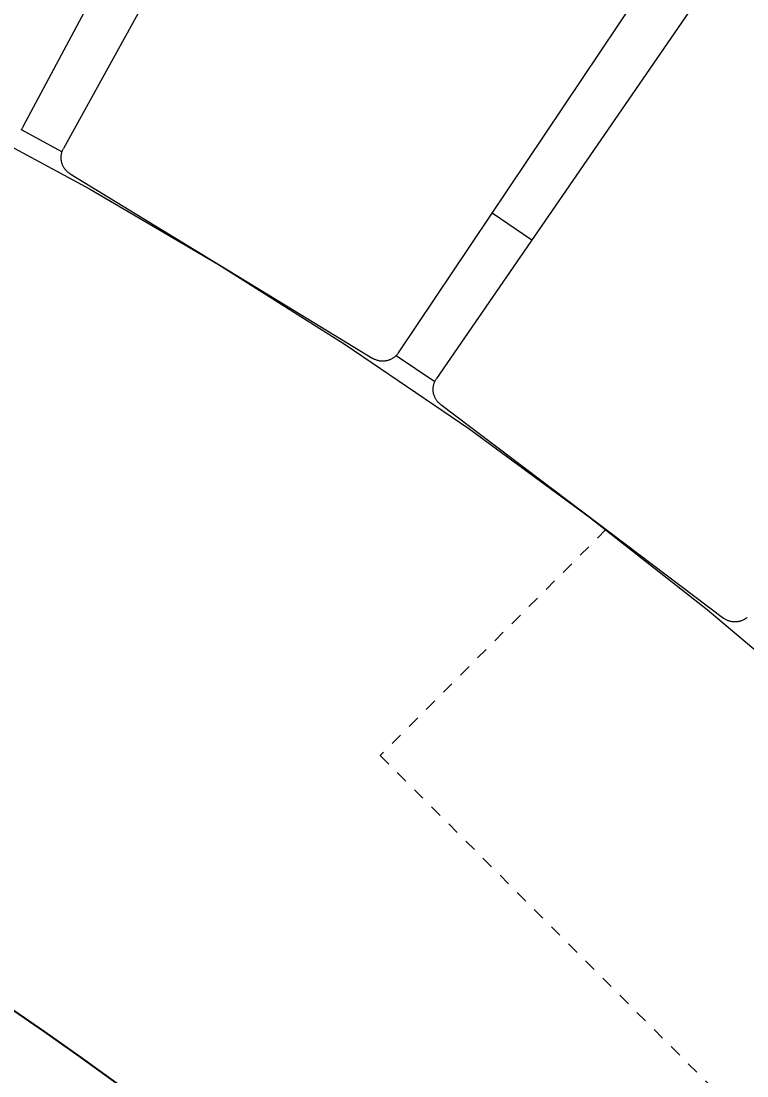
# Model space of a CAD drawing. Header units: inches. Extents: x -14 to 184, y -4 to 134.
# Drawn here: x 51.35 to 57.34, y 53.69 to 62.4 of the extents above; entities that cross this region are included whole.
import ezdxf

# ---------------------------------------------------------------- set-up
doc = ezdxf.new("R2010")
doc.units = ezdxf.units.IN
doc.linetypes.add('HIDDEN', pattern=[1.905, 1.27, -0.635])
for name, color, linetype, lineweight in [('ZANO_R', 7, 'Continuous', 0), ('ZANO_R_przerywana', 250, 'HIDDEN', 0), ('ZANO_W', 1, 'Continuous', 0)]:
    doc.layers.add(name, color=color, linetype=linetype, lineweight=lineweight)
doc.styles.get("Standard").update_dxf_attribs({"font": 'arial.ttf'})
doc.dimstyles.new('amerykanie', dxfattribs={"dimtxt": 50, "dimasz": 50, "dimexe": 0.5, "dimexo": 0.5, "dimgap": 1, "dimtad": 1, "dimdec": 0, "dimzin": 0, "dimlunit": 5, "dimtxsty": 'Standard', "dimcen": 0.09, "dimclrd": 1, "dimclre": 1, "dimclrt": 1, "dimazin": 0, "dimtfac": 1, "dimtdec": 0, "dimtmove": 0, "dimatfit": 3, "dimfxl": 1, "dimtzin": 0, "dimarcsym": 1})

# ---------------------------------------------------------------- blocks, each defined once
blk = doc.blocks.new('*D387')
at = {"layer": 'ZANO_W', "color": 1, "lineweight": -2}
for p, q in [((8.6774, 54.4793), (12.9502, 50.2065)), ((59.6392, 54.4793), (55.3664, 50.2065))]:
    blk.add_line(p, q, dxfattribs=at)
blk.add_arc((34.1583, 28.9984), 30.4928, 46.87908, 133.12092, dxfattribs=at)
at = {"layer": 'ZANO_W', "color": 1}
for points in [[(13.1993, 51.3753), (13.4311, 51.1357), (12.5966, 50.5601)], [(54.8855, 51.1357), (55.1173, 51.3753), (55.72, 50.5601)]]:
    blk.add_solid(points, dxfattribs=at)
at = {"layer": 'ZANO_W', "color": 1, "insert": (34.1583, 60.8314), "char_height": 1.625, "attachment_point": 5}
blk.add_mtext("90%%d0'", dxfattribs=at)
blk = doc.blocks.new('*D389')
at = {"layer": 'ZANO_W', "color": 1, "lineweight": -2}
blk.add_line((56.8275, 77.2818), (42.3281, 46.6843), dxfattribs=at)
at = {"layer": 'ZANO_W', "color": 1}
blk.add_solid([(56.9781, 77.2104), (56.6769, 77.3532), (57.2557, 78.1855)], dxfattribs=at)
at = {"layer": 'ZANO_W', "color": 1, "insert": (43.5132, 52.316), "char_height": 1.625, "attachment_point": 5, "rotation": 64.64488}
blk.add_mtext('R53 15/16', dxfattribs=at)

msp = doc.modelspace()

# ---------------------------------------------------------------- linework, layer by layer
at = {"layer": 'ZANO_R'}
for p, q in [((51.36337, 61.52916), (59.58093, 76.88702)), ((60.10133, 76.60447), (51.69675, 61.34815)), ((54.46501, 59.66171), (64.16728, 74.12747)), ((64.65704, 73.79463), (54.77876, 59.44848)), ((50.82206, 61.60346), (51.91031, 61.01579)), ((51.34845, 61.5063), (51.34501, 61.50205)), ((51.34717, 61.50468), (51.68504, 61.32123)), ((51.35175, 61.51066), (51.34845, 61.5063)), ((51.35489, 61.51513), (51.35175, 61.51066)), ((51.35788, 61.5197), (51.35489, 61.51513)), ((51.36071, 61.52438), (51.35788, 61.5197)), ((51.36337, 61.52916), (51.36071, 61.52438)), ((51.68402, 61.31799), (51.6857, 61.32319)), ((51.6857, 61.32319), (51.68756, 61.32833)), ((51.68756, 61.32833), (51.6896, 61.3334)), ((51.6896, 61.3334), (51.69181, 61.3384)), ((51.69181, 61.3384), (51.6942, 61.34331)), ((51.6942, 61.34331), (51.69675, 61.34815)), ((51.67723, 61.27493), (51.67742, 61.28039)), ((51.67723, 61.26947), (51.67723, 61.27493)), ((51.67742, 61.264), (51.67723, 61.26947)), ((51.67742, 61.28039), (51.6778, 61.28585)), ((51.67779, 61.25855), (51.67742, 61.264)), ((51.67836, 61.25312), (51.67779, 61.25855)), ((51.6778, 61.28585), (51.67837, 61.29128)), ((51.67911, 61.2477), (51.67836, 61.25312)), ((51.67837, 61.29128), (51.67913, 61.2967)), ((51.68006, 61.24232), (51.67911, 61.2477)), ((51.67913, 61.2967), (51.68007, 61.30208)), ((51.68119, 61.23697), (51.68006, 61.24232)), ((51.68007, 61.30208), (51.6812, 61.30743)), ((51.6825, 61.23167), (51.68119, 61.23697)), ((51.6812, 61.30743), (51.68252, 61.31273)), ((51.68252, 61.31273), (51.68402, 61.31799)), ((51.684, 61.22641), (51.6825, 61.23167)), ((51.68567, 61.22121), (51.684, 61.22641)), ((51.68753, 61.21607), (51.68567, 61.22121)), ((51.68957, 61.21099), (51.68753, 61.21607)), ((51.69178, 61.206), (51.68957, 61.21099)), ((51.69416, 61.20108), (51.69178, 61.206)), ((51.69671, 61.19624), (51.69416, 61.20108)), ((51.69943, 61.1915), (51.69671, 61.19624)), ((51.70231, 61.18686), (51.69943, 61.1915)), ((51.70535, 61.18231), (51.70231, 61.18686)), ((51.70854, 61.17788), (51.70535, 61.18231)), ((51.71189, 61.17356), (51.70854, 61.17788)), ((51.71539, 61.16936), (51.71189, 61.17356)), ((51.71903, 61.16528), (51.71539, 61.16936)), ((51.7228, 61.16133), (51.71903, 61.16528)), ((51.72672, 61.15751), (51.7228, 61.16133)), ((51.73076, 61.15384), (51.72672, 61.15751)), ((51.73493, 61.1503), (51.73076, 61.15384)), ((51.73922, 61.14691), (51.73493, 61.1503)), ((51.74362, 61.14368), (51.73922, 61.14691)), ((51.74814, 61.14059), (51.74362, 61.14368)), ((51.75275, 61.13767), (51.74814, 61.14059)), ((51.75275, 61.13767), (54.25229, 59.61494)), ((51.91031, 61.01579), (52.97787, 60.39131)), ((55.56599, 60.59176), (55.23821, 60.81452)), ((52.97787, 60.39131), (54.02348, 59.73075)), ((54.02348, 59.73075), (55.04593, 59.03487)), ((54.257, 59.61218), (54.25229, 59.61494)), ((54.26181, 59.60958), (54.257, 59.61218)), ((54.26671, 59.60715), (54.26181, 59.60958)), ((54.27169, 59.6049), (54.26671, 59.60715)), ((54.27674, 59.60281), (54.27169, 59.6049)), ((54.28186, 59.60091), (54.27674, 59.60281)), ((54.28705, 59.59918), (54.28186, 59.60091)), ((54.29229, 59.59763), (54.28705, 59.59918)), ((54.29758, 59.59627), (54.29229, 59.59763)), ((54.30292, 59.59509), (54.29758, 59.59627)), ((54.30829, 59.5941), (54.30292, 59.59509)), ((54.3137, 59.59329), (54.30829, 59.5941)), ((54.31913, 59.59267), (54.3137, 59.59329)), ((54.32458, 59.59224), (54.31913, 59.59267)), ((54.33004, 59.592), (54.32458, 59.59224)), ((54.33551, 59.59195), (54.33004, 59.592)), ((54.34097, 59.59209), (54.33551, 59.59195)), ((54.34643, 59.59242), (54.34097, 59.59209)), ((54.35187, 59.59294), (54.34643, 59.59242)), ((54.35729, 59.59365), (54.35187, 59.59294)), ((54.36268, 59.59454), (54.35729, 59.59365)), ((54.36804, 59.59562), (54.36268, 59.59454)), ((54.37335, 59.59689), (54.36804, 59.59562)), ((54.37862, 59.59834), (54.37335, 59.59689)), ((54.38384, 59.59997), (54.37862, 59.59834)), ((54.389, 59.60178), (54.38384, 59.59997)), ((54.39409, 59.60377), (54.389, 59.60178)), ((54.3991, 59.60594), (54.39409, 59.60377)), ((54.40404, 59.60827), (54.3991, 59.60594)), ((54.4089, 59.61078), (54.40404, 59.60827)), ((54.41367, 59.61346), (54.4089, 59.61078)), ((54.41834, 59.6163), (54.41367, 59.61346)), ((54.42291, 59.6193), (54.41834, 59.6163)), ((54.42737, 59.62245), (54.42291, 59.6193)), ((54.43172, 59.62576), (54.42737, 59.62245)), ((54.43595, 59.62922), (54.43172, 59.62576)), ((54.44006, 59.63282), (54.43595, 59.62922)), ((54.44404, 59.63656), (54.44006, 59.63282)), ((54.44789, 59.64044), (54.44404, 59.63656)), ((54.44646, 59.63896), (54.76444, 59.42286)), ((54.45161, 59.64445), (54.44789, 59.64044)), ((54.45518, 59.64859), (54.45161, 59.64445)), ((54.45861, 59.65285), (54.45518, 59.64859)), ((54.46188, 59.65722), (54.45861, 59.65285)), ((54.46501, 59.66171), (54.46188, 59.65722)), ((54.75612, 59.39904), (54.75759, 59.4043)), ((54.75759, 59.4043), (54.75925, 59.40951)), ((54.75925, 59.40951), (54.76108, 59.41465)), ((54.76108, 59.41465), (54.7631, 59.41974)), ((54.7631, 59.41974), (54.76529, 59.42474)), ((54.76529, 59.42474), (54.76765, 59.42967)), ((54.76765, 59.42967), (54.77018, 59.43452)), ((54.77018, 59.43452), (54.77288, 59.43927)), ((54.77288, 59.43927), (54.77574, 59.44393)), ((54.77574, 59.44393), (54.77876, 59.44848)), ((54.751, 59.36121), (54.75117, 59.36668)), ((54.75102, 59.35575), (54.751, 59.36121)), ((54.75124, 59.35029), (54.75102, 59.35575)), ((54.75117, 59.36668), (54.75152, 59.37213)), ((54.75164, 59.34484), (54.75124, 59.35029)), ((54.75152, 59.37213), (54.75206, 59.37757)), ((54.75223, 59.3394), (54.75164, 59.34484)), ((54.75206, 59.37757), (54.7528, 59.38298)), ((54.75301, 59.33399), (54.75223, 59.3394)), ((54.7528, 59.38298), (54.75372, 59.38837)), ((54.75398, 59.32861), (54.75301, 59.33399)), ((54.75372, 59.38837), (54.75482, 59.39372)), ((54.75513, 59.32327), (54.75398, 59.32861)), ((54.75482, 59.39372), (54.75612, 59.39904)), ((54.75647, 59.31797), (54.75513, 59.32327)), ((54.75799, 59.31272), (54.75647, 59.31797)), ((54.75969, 59.30753), (54.75799, 59.31272)), ((54.76158, 59.3024), (54.75969, 59.30753)), ((54.76363, 59.29733), (54.76158, 59.3024)), ((54.76587, 59.29234), (54.76363, 59.29733)), ((54.76827, 59.28744), (54.76587, 59.29234)), ((54.77085, 59.28261), (54.76827, 59.28744)), ((54.77359, 59.27789), (54.77085, 59.28261)), ((54.77649, 59.27325), (54.77359, 59.27789)), ((54.77955, 59.26873), (54.77649, 59.27325)), ((54.78276, 59.26431), (54.77955, 59.26873)), ((54.78613, 59.26), (54.78276, 59.26431)), ((54.78965, 59.25582), (54.78613, 59.26)), ((54.79331, 59.25176), (54.78965, 59.25582)), ((54.7971, 59.24782), (54.79331, 59.25176)), ((54.80103, 59.24403), (54.7971, 59.24782)), ((54.80509, 59.24037), (54.80103, 59.24403)), ((54.80928, 59.23685), (54.80509, 59.24037)), ((54.81358, 59.23348), (54.80928, 59.23685)), ((54.81358, 59.23348), (57.14952, 57.47003)), ((55.04593, 59.03487), (56.04402, 58.30449)), ((56.04402, 58.30449), (57.0166, 57.54046)), ((57.0166, 57.54046), (57.96252, 56.74368)), ((57.15394, 57.46681), (57.14952, 57.47003)), ((57.15847, 57.46375), (57.15394, 57.46681)), ((57.1631, 57.46085), (57.15847, 57.46375)), ((57.16783, 57.45811), (57.1631, 57.46085)), ((57.17265, 57.45553), (57.16783, 57.45811)), ((57.17756, 57.45313), (57.17265, 57.45553)), ((57.18255, 57.45089), (57.17756, 57.45313)), ((57.18761, 57.44883), (57.18255, 57.45089)), ((57.19274, 57.44695), (57.18761, 57.44883)), ((57.19793, 57.44525), (57.19274, 57.44695)), ((57.20318, 57.44373), (57.19793, 57.44525)), ((57.20848, 57.44239), (57.20318, 57.44373)), ((57.21382, 57.44123), (57.20848, 57.44239)), ((57.2192, 57.44027), (57.21382, 57.44123)), ((57.22461, 57.43948), (57.2192, 57.44027)), ((57.23005, 57.43889), (57.22461, 57.43948)), ((57.2355, 57.43849), (57.23005, 57.43889)), ((57.24096, 57.43827), (57.2355, 57.43849)), ((57.24642, 57.43825), (57.24096, 57.43827)), ((57.25189, 57.43841), (57.24642, 57.43825)), ((57.25734, 57.43877), (57.25189, 57.43841)), ((57.26278, 57.43931), (57.25734, 57.43877)), ((57.26819, 57.44004), (57.26278, 57.43931)), ((57.27358, 57.44096), (57.26819, 57.44004)), ((57.27894, 57.44207), (57.27358, 57.44096)), ((57.28425, 57.44336), (57.27894, 57.44207)), ((57.28951, 57.44483), (57.28425, 57.44336)), ((57.29472, 57.44649), (57.28951, 57.44483)), ((57.29987, 57.44832), (57.29472, 57.44649)), ((57.30495, 57.45034), (57.29987, 57.44832)), ((57.30996, 57.45253), (57.30495, 57.45034)), ((57.31488, 57.45489), (57.30996, 57.45253)), ((57.31973, 57.45742), (57.31488, 57.45489)), ((57.32448, 57.46012), (57.31973, 57.45742)), ((57.32914, 57.46298), (57.32448, 57.46012)), ((57.3337, 57.466), (57.32914, 57.46298)), ((57.33814, 57.46917), (57.3337, 57.466)), ((57.34248, 57.4725), (57.33814, 57.46917)), ((57.34669, 57.47598), (57.34248, 57.4725))]:
    msp.add_line(p, q, dxfattribs=at)
at = {"layer": 'ZANO_R_przerywana', "ltscale": 0.05}
for p, q in [((56.17905, 58.2016), (54.31362, 56.33616)), ((54.31362, 56.33616), (61.27333, 49.37645))]:
    msp.add_line(p, q, dxfattribs=at)

# ---------------------------------------------------------------- dimensions: what is measured, and where the dimension line sits
at = {"layer": 'ZANO_W'}
dim = msp.add_radius_dim(center=(34.158287, 29.443827), mpoint=(57.255743, 78.185453), dimstyle='amerykanie', override={"dimtxt": 1.625, "dimasz": 1, "dimgap": 0.5, "dimdec": 4, "dimaunit": 1, "dimadec": 1, "dimtdec": 4, "dimtmove": 1, "dimfrac": 2}, dxfattribs=at)
dim.commit()
dim.dimension.update_dxf_attribs({"geometry": '*D389', "text_midpoint": (44.724788, 51.741886), "dimtype": 164})
dim = msp.add_angular_dim_2l(base=(42.05041, 58.4522), line1=((59.99275, 54.83286), (60.27113, 55.11125)), line2=((8.04544, 55.11125), (8.32383, 54.83286)), dimstyle='amerykanie', override={"dimtxt": 1.625, "dimasz": 1, "dimgap": 0.5, "dimdec": 4, "dimaunit": 1, "dimadec": 1, "dimtdec": 4, "dimtmove": 1, "dimfrac": 2}, dxfattribs=at)
dim.commit()
dim.dimension.update_dxf_attribs({"geometry": '*D387', "text_midpoint": (34.15829, 60.83143)})

doc.saveas('drawing.dxf')
